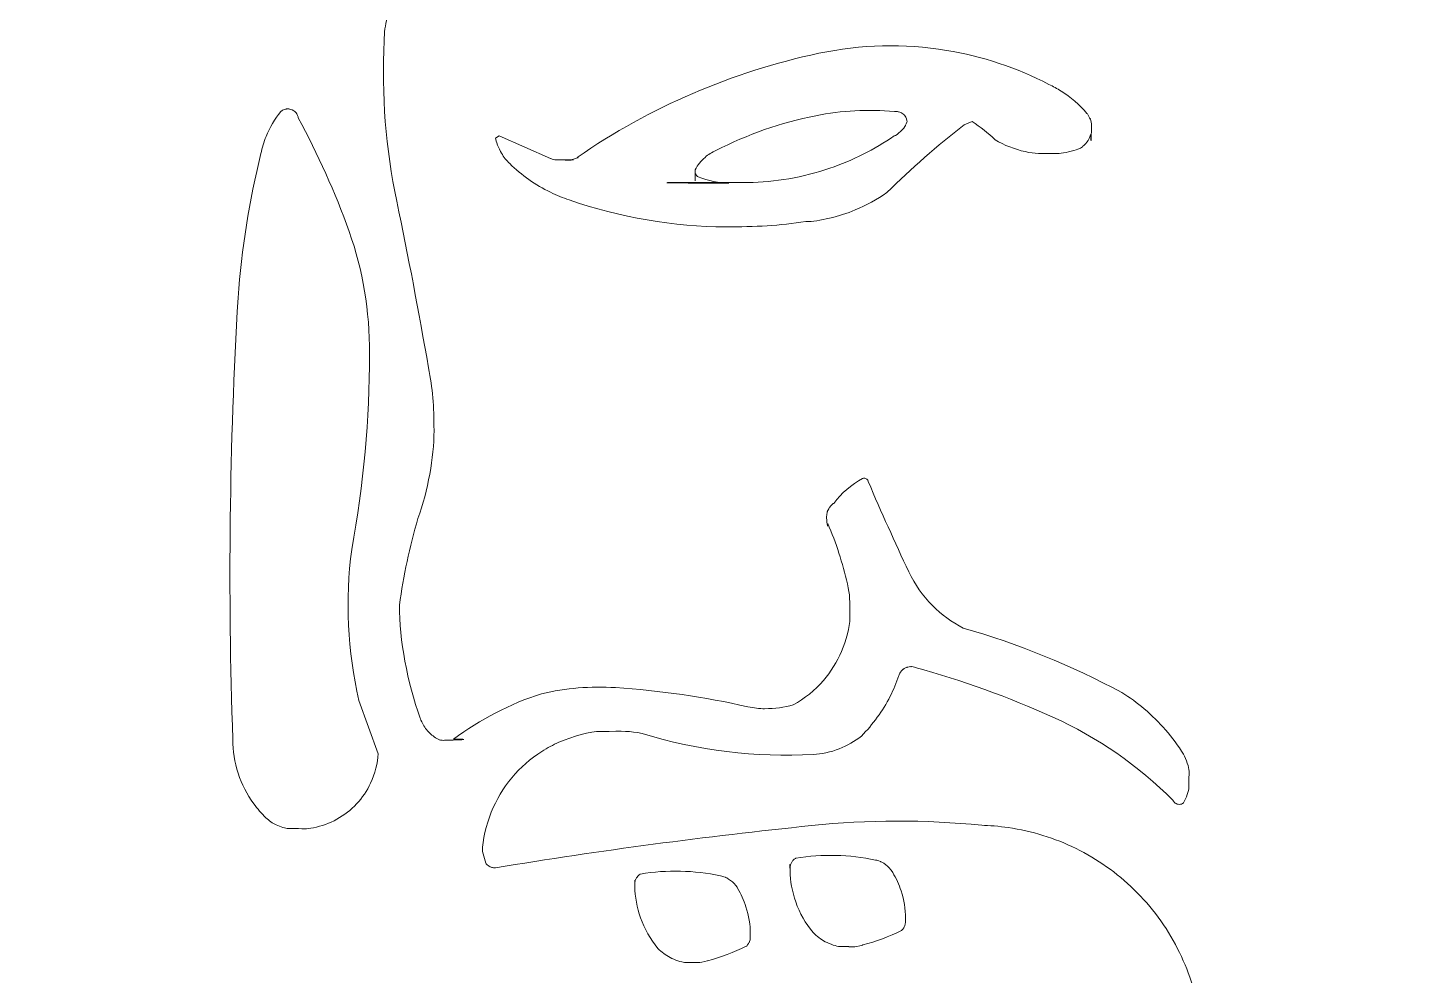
# Model space of a CAD drawing. Header units: millimetres. Extents: x -216 to 235, y -247 to 205.
# Drawn here: x 9.53 to 28.03, y -208.29 to -195.68 of the extents above; entities that cross this region are included whole.
import ezdxf

# ---------------------------------------------------------------- set-up
doc = ezdxf.new("R2010")
doc.units = ezdxf.units.MM
doc.header["$MEASUREMENT"] = 0
doc.layers.add('Camada 1', color=7, linetype='Continuous')

msp = doc.modelspace()

# ---------------------------------------------------------------- linework, layer by layer
at = {"layer": 'Camada 1', "color": 240, "lineweight": 18}
for points, knots in [([(40.386, -243.7514), (52.549, -242.0562), (64.5321, -239.369), (76.2543, -235.708), (76.2543, -235.708), (98.8911, -228.6351), (120.1427, -218.1082), (139.486, -204.3864), (139.486, -204.3864), (164.4969, -186.644), (185.4274, -164.233), (201.4217, -138.0695), (201.4217, -138.0695), (213.7717, -117.7741), (222.7947, -95.7966), (228.2686, -72.6782), (228.2686, -72.6782), (232.7664, -53.682), (234.7784, -34.2646), (234.2711, -14.7498), (234.2711, -14.7498), (233.6078, 8.9614), (229.2434, 32.277), (221.2854, 54.6227), (221.2854, 54.6227), (213.3274, 76.9685), (201.9717, 97.7943), (187.498, 116.5872), (187.498, 116.5872), (182.1139, 123.578), (176.3293, 130.2413), (170.1642, 136.5541), (170.1642, 136.5541), (153.5928, 153.4769), (134.5781, 167.599), (113.5883, 178.5727), (113.5883, 178.5727), (92.5985, 189.5464), (70.1505, 197.1015), (46.7969, 201.0519), (46.7969, 201.0519), (39.0919, 202.3552), (31.3295, 203.2562), (23.5308, 203.7524), (23.5308, 203.7524), (0.054, 205.2792), (-23.3725, 203.1146), (-46.1721, 197.3119), (-46.1721, 197.3119), (-57.2082, 194.503), (-67.9982, 190.8615), (-78.4793, 186.4083), (-78.4793, 186.4083), (-100.2525, 177.1917), (-120.3159, 164.6826), (-138.1754, 149.1888), (-138.1754, 149.1888), (-156.0349, 133.6951), (-171.2507, 115.5983), (-183.4483, 95.344), (-183.4483, 95.344), (-190.4371, 83.7389), (-196.3515, 71.5511), (-201.1434, 58.8799), (-201.1434, 58.8799), (-210.746, 33.3304), (-215.639, 6.4782), (-215.6655, -20.8162), (-215.6655, -20.8162), (-215.6885, -44.4186), (-212.0189, -67.7341), (-204.7472, -90.1884), (-204.7472, -90.1884), (-197.4754, -112.6427), (-186.7806, -133.683), (-172.926, -152.7913), (-172.926, -152.7913), (-167.4686, -160.3181), (-161.5547, -167.4917), (-155.2071, -174.2846)], [0, 0, 0, 0, 0.047619, 0.047619, 0.047619, 0.047619, 0.0952381, 0.0952381, 0.0952381, 0.0952381, 0.1428571, 0.1428571, 0.1428571, 0.1428571, 0.1904762, 0.1904762, 0.1904762, 0.1904762, 0.2380952, 0.2380952, 0.2380952, 0.2380952, 0.2857143, 0.2857143, 0.2857143, 0.2857143, 0.3333333, 0.3333333, 0.3333333, 0.3333333, 0.3809524, 0.3809524, 0.3809524, 0.3809524, 0.4285714, 0.4285714, 0.4285714, 0.4285714, 0.4761905, 0.4761905, 0.4761905, 0.4761905, 0.5238095, 0.5238095, 0.5238095, 0.5238095, 0.5714286, 0.5714286, 0.5714286, 0.5714286, 0.6190476, 0.6190476, 0.6190476, 0.6190476, 0.6666667, 0.6666667, 0.6666667, 0.6666667, 0.7142857, 0.7142857, 0.7142857, 0.7142857, 0.7619048, 0.7619048, 0.7619048, 0.7619048, 0.8095238, 0.8095238, 0.8095238, 0.8095238, 0.8571429, 0.8571429, 0.8571429, 0.8571429, 0.9047619, 0.9047619, 0.9047619, 0.9047619, 1, 1, 1, 1]), ([(-155.2071, -174.2846), (-139.1547, -191.548), (-120.5992, -206.0878), (-99.9977, -217.5459), (-99.9977, -217.5459), (-78.071, -229.7409), (-54.4214, -238.1194), (-29.7077, -242.4479), (-29.7077, -242.4479), (-6.5083, -246.5659), (17.0495, -247.004), (40.386, -243.7514)], [0, 0, 0, 0, 0.25, 0.25, 0.25, 0.25, 0.5, 0.5, 0.5, 0.5, 1, 1, 1, 1])]:
    msp.add_open_spline(points, degree=3, knots=knots, dxfattribs=at)
at = {"layer": 'Camada 1', "color": 250, "lineweight": 18}
for points, knots in [([(169.4556, 135.5004), (152.9965, 152.348), (134.1044, 166.4135), (113.2447, 177.3504), (113.2447, 177.3504), (92.385, 188.2873), (70.0712, 195.8264), (46.8527, 199.782), (46.8527, 199.782), (39.1901, 201.0875), (31.4701, 201.9926), (23.7134, 202.4951), (23.7134, 202.4951), (0.3708, 204.0413), (-22.9262, 201.9169), (-45.6041, 196.1741), (-45.6041, 196.1741), (-56.5864, 193.3931), (-67.3248, 189.7829), (-77.7567, 185.3645), (-77.7567, 185.3645), (-99.4202, 176.2238), (-119.3871, 163.8067), (-137.1658, 148.419), (-137.1658, 148.419), (-154.9444, 133.0313), (-170.097, 115.0518), (-182.2504, 94.9233), (-182.2504, 94.9233), (-189.2131, 83.3915), (-195.1084, 71.2792), (-199.8881, 58.6848), (-199.8881, 58.6848), (-209.4979, 33.2044), (-214.3954, 6.4161), (-214.4225, -20.8161), (-214.4225, -20.8161), (-214.4225, -44.3152), (-210.6959, -67.68), (-203.3914, -90.0987), (-203.3914, -90.0987), (-196.087, -112.5174), (-185.3655, -133.5174), (-171.4908, -152.5816), (-171.4908, -152.5816), (-166.2338, -159.8049), (-160.555, -166.7015), (-154.4747, -173.2469), (-154.4747, -173.2469), (-138.5335, -190.4321), (-120.1002, -204.912), (-99.6287, -216.33), (-99.6287, -216.33), (-77.9909, -228.3986), (-54.6567, -236.727), (-30.2673, -241.0865), (-30.2673, -241.0865), (-7.2069, -245.2627), (16.2229, -245.78), (39.4452, -242.6257)], [0, 0, 0, 0, 0.0625, 0.0625, 0.0625, 0.0625, 0.125, 0.125, 0.125, 0.125, 0.1875, 0.1875, 0.1875, 0.1875, 0.25, 0.25, 0.25, 0.25, 0.3125, 0.3125, 0.3125, 0.3125, 0.375, 0.375, 0.375, 0.375, 0.4375, 0.4375, 0.4375, 0.4375, 0.5, 0.5, 0.5, 0.5, 0.5625, 0.5625, 0.5625, 0.5625, 0.625, 0.625, 0.625, 0.625, 0.6875, 0.6875, 0.6875, 0.6875, 0.75, 0.75, 0.75, 0.75, 0.8125, 0.8125, 0.8125, 0.8125, 0.875, 0.875, 0.875, 0.875, 1, 1, 1, 1]), ([(20.3643, -203.9772), (20.3044, -204.1186), (20.2232, -204.2489), (20.1225, -204.3649), (20.1225, -204.3649), (20.0086, -204.4962), (19.8733, -204.6053), (19.7209, -204.6887), (19.7209, -204.6887), (19.5966, -204.726), (19.4816, -204.7405), (19.3382, -204.7405), (19.3382, -204.7405), (19.2745, -204.7405), (19.1901, -204.7304), (19.1173, -204.7154), (19.1173, -204.7154), (18.5365, -204.5834), (17.947, -204.498), (17.3526, -204.4596), (17.3526, -204.4596), (17.0219, -204.4383), (16.6916, -204.4655), (16.3688, -204.5408), (16.3688, -204.5408), (15.9465, -204.6769), (15.5524, -204.8806), (15.1972, -205.1464), (15.1972, -205.1464), (15.5538, -205.1464), (15.1182, -205.1614), (15.0601, -205.1614), (15.0601, -205.1614), (15.0491, -205.1614), (14.9897, -205.1559), (15.0091, -205.1559), (15.0091, -205.1559), (14.9607, -205.1321), (14.9166, -205.101), (14.8779, -205.0634), (14.8779, -205.0634), (14.8392, -205.0258), (14.8069, -204.9827), (14.7817, -204.935), (14.7817, -204.935), (14.7702, -204.913), (14.7519, -204.8731), (14.7519, -204.8669), (14.7519, -204.8669), (14.58, -204.3817), (14.4758, -203.8328), (14.4758, -203.3606), (14.4758, -203.3606), (14.5284, -202.9711), (14.611, -202.5868), (14.7232, -202.2102), (14.7232, -202.2102), (14.8556, -201.832), (14.9364, -201.4032), (14.9364, -201.0371), (14.9364, -201.0371), (14.9364, -200.7121), (14.9183, -200.4771), (14.8632, -200.2019), (14.8632, -200.2019), (14.7349, -199.4612), (14.5939, -198.7228), (14.4401, -197.9869), (14.4401, -197.9869), (14.2933, -197.2841), (14.2372, -196.5682), (14.2727, -195.8512), (14.2727, -195.8512), (14.2727, -195.7379), (14.285, -195.6441), (14.3152, -195.5445), (14.3152, -195.5445), (14.3454, -195.4449), (14.3908, -195.3513), (14.4503, -195.266), (14.4503, -195.266), (14.5029, -195.1906), (14.5654, -195.1232), (14.6366, -195.0652), (14.6366, -195.0652), (15.0633, -194.8864), (15.4985, -194.7291), (15.9409, -194.5939), (15.9409, -194.5939), (17.7141, -193.9933), (19.546, -193.6071), (21.4107, -193.4407), (21.4107, -193.4407), (21.7282, -193.4123), (22.0462, -193.434), (22.3569, -193.5052), (22.3569, -193.5052), (22.5069, -193.5395), (22.6539, -193.5852), (22.797, -193.6419), (22.797, -193.6419), (23.2176, -193.8596), (23.6571, -194.0358), (24.1115, -194.169), (24.1115, -194.169), (24.3703, -194.169), (24.6823, -194.2504), (24.9432, -194.3767)], [0, 0, 0, 0, 0.0357143, 0.0357143, 0.0357143, 0.0357143, 0.0714286, 0.0714286, 0.0714286, 0.0714286, 0.1071429, 0.1071429, 0.1071429, 0.1071429, 0.1428571, 0.1428571, 0.1428571, 0.1428571, 0.1785714, 0.1785714, 0.1785714, 0.1785714, 0.2142857, 0.2142857, 0.2142857, 0.2142857, 0.25, 0.25, 0.25, 0.25, 0.2857143, 0.2857143, 0.2857143, 0.2857143, 0.3214286, 0.3214286, 0.3214286, 0.3214286, 0.3571429, 0.3571429, 0.3571429, 0.3571429, 0.3928571, 0.3928571, 0.3928571, 0.3928571, 0.4285714, 0.4285714, 0.4285714, 0.4285714, 0.4642857, 0.4642857, 0.4642857, 0.4642857, 0.5, 0.5, 0.5, 0.5, 0.5357143, 0.5357143, 0.5357143, 0.5357143, 0.5714286, 0.5714286, 0.5714286, 0.5714286, 0.6071429, 0.6071429, 0.6071429, 0.6071429, 0.6428571, 0.6428571, 0.6428571, 0.6428571, 0.6785714, 0.6785714, 0.6785714, 0.6785714, 0.7142857, 0.7142857, 0.7142857, 0.7142857, 0.75, 0.75, 0.75, 0.75, 0.7857143, 0.7857143, 0.7857143, 0.7857143, 0.8214286, 0.8214286, 0.8214286, 0.8214286, 0.8571429, 0.8571429, 0.8571429, 0.8571429, 0.8928571, 0.8928571, 0.8928571, 0.8928571, 0.9285714, 0.9285714, 0.9285714, 0.9285714, 1, 1, 1, 1]), ([(25.9252, -195.0041), (26.1095, -195.103), (26.3083, -195.1681), (26.5154, -195.1974), (26.5154, -195.1974), (27.0149, -195.1974), (27.3682, -195.1532), (27.7744, -195.0159), (27.7744, -195.0159), (27.4211, -195.0159), (27.891, -194.9923), (27.9677, -194.9923), (27.9677, -194.9923), (28.0248, -194.9923), (28.0974, -195.0071), (28.1589, -195.0295), (28.1589, -195.0295), (28.2203, -195.0519), (28.2776, -195.0837), (28.3291, -195.124), (28.3291, -195.124), (28.3502, -195.1405), (28.3702, -195.1583), (28.389, -195.1774), (28.389, -195.1774), (28.4806, -195.2702), (28.5565, -195.3761), (28.615, -195.4927), (28.615, -195.4927), (28.6436, -195.5497), (28.6677, -195.6088), (28.6872, -195.6695), (28.6872, -195.6695), (29.1099, -197.0042), (29.5193, -198.3431), (29.9152, -199.6861), (29.9152, -199.6861), (30.5808, -201.7792), (31.3144, -203.8494), (32.1152, -205.8946), (32.1152, -205.8946), (32.5469, -206.997), (33.1197, -208.0332), (33.8237, -208.985), (33.8237, -208.985), (33.8237, -209.2014), (33.8204, -208.9347), (33.8204, -209.2373), (33.8204, -209.2373), (33.8204, -209.2648), (33.7954, -209.3474), (33.7745, -209.3999), (33.7745, -209.3999), (33.4823, -210.3543), (33.2132, -211.3156), (32.9676, -212.2831), (32.9676, -212.2831), (32.9676, -212.2875), (32.9519, -212.3163), (32.9519, -212.3105), (32.9519, -212.3105), (32.9519, -212.3136), (32.9285, -212.3353), (32.9285, -212.3317), (32.9285, -212.3317), (32.9285, -212.3343), (32.8997, -212.3474), (32.8997, -212.3446), (32.8997, -212.3446), (32.8997, -212.3455), (32.8811, -212.3488), (32.8811, -212.3479), (32.8811, -212.3479), (32.587, -212.3867), (32.2866, -212.4068), (31.9943, -212.4068), (31.9943, -212.4068), (31.7557, -212.4068), (31.4125, -212.4859), (31.138, -212.5926), (31.138, -212.5926), (30.7924, -212.7271), (30.4799, -212.9266), (30.2126, -213.1834), (30.2126, -213.1834), (29.9844, -213.0028), (29.7415, -212.8427), (29.4856, -212.7041), (29.4856, -212.7041), (29.3431, -212.6267), (29.1903, -212.5725), (29.0309, -212.5429), (29.0309, -212.5429), (28.8714, -212.5133), (28.7093, -212.509), (28.5485, -212.5301), (28.5485, -212.5301), (28.4872, -212.5382), (28.4264, -212.5499), (28.3665, -212.5653), (28.3665, -212.5653), (27.6165, -212.7575), (26.89, -213.025), (26.1943, -213.365), (26.1943, -213.365), (26.1041, -213.2717), (26.0004, -213.1937), (25.8857, -213.133), (25.8857, -213.133), (25.771, -213.0722), (25.6483, -213.0301), (25.5205, -213.0078), (25.5205, -213.0078), (25.475, -212.9998), (25.4099, -212.9916), (25.3831, -212.9916), (25.3831, -212.9916), (25.0269, -212.9916), (24.8593, -213), (24.6048, -213.0654), (24.6048, -213.0654), (24.5234, -213.0863), (24.4433, -213.1113), (24.3645, -213.1403), (24.3645, -213.1403), (23.5952, -213.4232), (22.8715, -213.8078), (22.2066, -214.2871), (22.2066, -214.2871), (21.9178, -214.1541), (21.6118, -214.068), (21.2961, -214.0307), (21.2961, -214.0307), (20.9803, -213.9935), (20.6626, -214.0061), (20.3508, -214.0682), (20.3508, -214.0682), (20.153, -214.1076), (19.96, -214.1666), (19.7739, -214.2445), (19.7739, -214.2445), (19.2116, -214.4851), (18.6841, -214.7945), (18.1997, -215.1678), (18.1997, -215.1678), (17.4899, -215.7148), (16.8142, -216.3035), (16.1751, -216.9316), (16.1751, -216.9316), (16.1049, -216.9904), (16.0264, -217.0375), (15.9416, -217.0718), (15.9416, -217.0718), (15.8703, -217.1005), (15.7681, -217.1287), (15.7197, -217.1287), (15.7197, -217.1287), (15.6527, -217.1287), (15.7661, -217.1263), (15.63, -217.1263), (15.63, -217.1263), (15.6127, -217.1263), (15.5182, -217.0963), (15.5454, -217.0963), (15.5454, -217.0963), (15.5349, -217.0963), (15.4742, -217.05), (15.4742, -217.0416), (15.4742, -217.0416), (15.4742, -217.0557), (15.4234, -216.9788), (15.4234, -216.9677), (15.4234, -216.9677), (15.4234, -216.9799), (15.4029, -216.9177), (15.4029, -216.9087), (15.4029, -216.9087), (15.3743, -216.7923), (15.3732, -216.7269), (15.3732, -216.5531), (15.3732, -216.5531), (15.3732, -216.5184), (15.3859, -216.4393), (15.3987, -216.3835), (15.3987, -216.3835), (15.5889, -215.6911), (15.6892, -214.9656), (15.6892, -214.2616), (15.6892, -214.2616), (15.6892, -214.1368), (15.6709, -214.0176), (15.6335, -213.9007), (15.6335, -213.9007), (15.5957, -213.7831), (15.54, -213.6728), (15.4675, -213.5727)], [0, 0, 0, 0, 0.02, 0.02, 0.02, 0.02, 0.04, 0.04, 0.04, 0.04, 0.06, 0.06, 0.06, 0.06, 0.08, 0.08, 0.08, 0.08, 0.1, 0.1, 0.1, 0.1, 0.12, 0.12, 0.12, 0.12, 0.14, 0.14, 0.14, 0.14, 0.16, 0.16, 0.16, 0.16, 0.18, 0.18, 0.18, 0.18, 0.2, 0.2, 0.2, 0.2, 0.22, 0.22, 0.22, 0.22, 0.24, 0.24, 0.24, 0.24, 0.26, 0.26, 0.26, 0.26, 0.28, 0.28, 0.28, 0.28, 0.3, 0.3, 0.3, 0.3, 0.32, 0.32, 0.32, 0.32, 0.34, 0.34, 0.34, 0.34, 0.36, 0.36, 0.36, 0.36, 0.38, 0.38, 0.38, 0.38, 0.4, 0.4, 0.4, 0.4, 0.42, 0.42, 0.42, 0.42, 0.44, 0.44, 0.44, 0.44, 0.46, 0.46, 0.46, 0.46, 0.48, 0.48, 0.48, 0.48, 0.5, 0.5, 0.5, 0.5, 0.52, 0.52, 0.52, 0.52, 0.54, 0.54, 0.54, 0.54, 0.56, 0.56, 0.56, 0.56, 0.58, 0.58, 0.58, 0.58, 0.6, 0.6, 0.6, 0.6, 0.62, 0.62, 0.62, 0.62, 0.64, 0.64, 0.64, 0.64, 0.66, 0.66, 0.66, 0.66, 0.68, 0.68, 0.68, 0.68, 0.7, 0.7, 0.7, 0.7, 0.72, 0.72, 0.72, 0.72, 0.74, 0.74, 0.74, 0.74, 0.76, 0.76, 0.76, 0.76, 0.78, 0.78, 0.78, 0.78, 0.8, 0.8, 0.8, 0.8, 0.82, 0.82, 0.82, 0.82, 0.84, 0.84, 0.84, 0.84, 0.86, 0.86, 0.86, 0.86, 0.88, 0.88, 0.88, 0.88, 0.9, 0.9, 0.9, 0.9, 0.92, 0.92, 0.92, 0.92, 0.94, 0.94, 0.94, 0.94, 0.96, 0.96, 0.96, 0.96, 1, 1, 1, 1]), ([(23.241, -197.3503), (23.2905, -197.3503), (23.4081, -197.3259), (23.4893, -197.3023), (23.4893, -197.3023), (23.5031, -197.3023), (23.5932, -197.2537), (23.575, -197.2537), (23.575, -197.2537), (23.5848, -197.2537), (23.6415, -197.1915), (23.6415, -197.181), (23.6415, -197.181), (23.6415, -197.2037), (23.6822, -197.1072), (23.6822, -197.0912), (23.6822, -197.0912), (23.6822, -197.3229), (23.6932, -197.0342), (23.6932, -196.9933), (23.6932, -196.9933), (23.6932, -196.9654), (23.6734, -196.8342), (23.6734, -196.8968), (23.6734, -196.8968), (23.6734, -196.8853), (23.6308, -196.804), (23.6308, -196.819), (23.6308, -196.819), (23.5327, -196.7012), (23.4173, -196.6003), (23.2876, -196.5186), (23.2876, -196.5186), (23.2352, -196.4857), (23.1809, -196.4561), (23.1248, -196.4301), (23.1248, -196.4301), (22.696, -196.2083), (22.2377, -196.0563), (21.7614, -195.9778), (21.7614, -195.9778), (21.1955, -195.8846), (20.6221, -195.8978), (20.0612, -196.017), (20.0612, -196.017), (18.9039, -196.2629), (17.8171, -196.7306), (16.843, -197.402), (16.843, -197.402), (16.9095, -197.402), (16.732, -197.441), (16.6959, -197.441), (16.6959, -197.441), (16.6063, -197.441), (17.0536, -197.4327), (16.544, -197.4327), (16.544, -197.4327), (16.5378, -197.4327), (16.4785, -197.4164), (16.4862, -197.4164)], [0, 0, 0, 0, 0.0625, 0.0625, 0.0625, 0.0625, 0.125, 0.125, 0.125, 0.125, 0.1875, 0.1875, 0.1875, 0.1875, 0.25, 0.25, 0.25, 0.25, 0.3125, 0.3125, 0.3125, 0.3125, 0.375, 0.375, 0.375, 0.375, 0.4375, 0.4375, 0.4375, 0.4375, 0.5, 0.5, 0.5, 0.5, 0.5625, 0.5625, 0.5625, 0.5625, 0.625, 0.625, 0.625, 0.625, 0.6875, 0.6875, 0.6875, 0.6875, 0.75, 0.75, 0.75, 0.75, 0.8125, 0.8125, 0.8125, 0.8125, 0.875, 0.875, 0.875, 0.875, 1, 1, 1, 1]), ([(13.9368, -204.6326), (13.7846, -203.9708), (13.752, -203.2927), (13.8401, -202.6194), (13.8401, -202.6194), (13.9968, -201.7614), (14.0782, -200.88), (14.0782, -200.0207), (14.0782, -200.0207), (14.0782, -199.437), (13.9931, -198.9134), (13.8055, -198.3884), (13.8055, -198.3884), (13.619, -197.8665), (13.3925, -197.3607), (13.1275, -196.8739), (13.1275, -196.8739), (13.1275, -196.8651), (13.1137, -196.8182), (13.1137, -196.8324), (13.1137, -196.8324), (13.1137, -196.8272), (13.0877, -196.7908), (13.0877, -196.7973), (13.0877, -196.7973), (13.0877, -196.7932), (13.0521, -196.7674), (13.0521, -196.7718), (13.0521, -196.7718), (13.0521, -196.7683), (13.0104, -196.755), (13.0104, -196.7587), (13.0104, -196.7587), (13.0104, -196.7553), (12.9666, -196.7556), (12.9666, -196.7591), (12.9666, -196.7591), (12.9666, -196.7553), (12.9252, -196.7694), (12.9252, -196.7729), (12.9252, -196.7729), (12.9252, -196.7704), (12.8976, -196.7894), (12.8976, -196.7917), (12.8976, -196.7917), (12.8145, -196.891), (12.7479, -197.0021), (12.6995, -197.1222), (12.6995, -197.1222), (12.6697, -197.1963), (12.6472, -197.273), (12.6322, -197.3515), (12.6322, -197.3515), (12.4759, -197.9818), (12.3736, -198.6231), (12.3262, -199.2708), (12.3262, -199.2708), (12.2121, -201.2288), (12.1891, -203.1898), (12.257, -205.1499), (12.257, -205.1499), (12.257, -205.3027), (12.2811, -205.4542), (12.3285, -205.5998), (12.3285, -205.5998), (12.3758, -205.7454), (12.4454, -205.8818), (12.5355, -206.0057), (12.5355, -206.0057), (12.5845, -206.0731), (12.6391, -206.1361), (12.6989, -206.1942), (12.6989, -206.1942), (12.7393, -206.2325), (12.7852, -206.264), (12.8355, -206.288), (12.8355, -206.288), (12.8868, -206.3125), (12.9599, -206.3355), (12.9979, -206.3355)], [0, 0, 0, 0, 0.047619, 0.047619, 0.047619, 0.047619, 0.0952381, 0.0952381, 0.0952381, 0.0952381, 0.1428571, 0.1428571, 0.1428571, 0.1428571, 0.1904762, 0.1904762, 0.1904762, 0.1904762, 0.2380952, 0.2380952, 0.2380952, 0.2380952, 0.2857143, 0.2857143, 0.2857143, 0.2857143, 0.3333333, 0.3333333, 0.3333333, 0.3333333, 0.3809524, 0.3809524, 0.3809524, 0.3809524, 0.4285714, 0.4285714, 0.4285714, 0.4285714, 0.4761905, 0.4761905, 0.4761905, 0.4761905, 0.5238095, 0.5238095, 0.5238095, 0.5238095, 0.5714286, 0.5714286, 0.5714286, 0.5714286, 0.6190476, 0.6190476, 0.6190476, 0.6190476, 0.6666667, 0.6666667, 0.6666667, 0.6666667, 0.7142857, 0.7142857, 0.7142857, 0.7142857, 0.7619048, 0.7619048, 0.7619048, 0.7619048, 0.8095238, 0.8095238, 0.8095238, 0.8095238, 0.8571429, 0.8571429, 0.8571429, 0.8571429, 0.9047619, 0.9047619, 0.9047619, 0.9047619, 1, 1, 1, 1]), ([(18.4549, -197.661), (18.5824, -197.7106), (18.7421, -197.7477), (18.8527, -197.7477), (18.8527, -197.7477), (18.9951, -197.7477), (16.7709, -197.7354), (19.1207, -197.7354), (19.1207, -197.7354), (19.4701, -197.7354), (19.8562, -197.6668), (20.2069, -197.5471), (20.2069, -197.5471), (20.5121, -197.4431), (20.8002, -197.2983), (21.0659, -197.1157), (21.0659, -197.1157), (21.0787, -197.1157), (21.1257, -197.0811), (21.1508, -197.0573), (21.1508, -197.0573), (21.1759, -197.0334), (21.2134, -196.9876), (21.2134, -196.9755), (21.2134, -196.9755), (21.2134, -196.9825), (21.2362, -196.9286), (21.2362, -196.9229), (21.2362, -196.9229), (21.2362, -196.9125), (21.2234, -196.8598), (21.2234, -196.8782), (21.2234, -196.8782), (21.2234, -196.8723), (21.1974, -196.8321), (21.1974, -196.8395), (21.1974, -196.8395), (21.1974, -196.8352), (21.1607, -196.8059), (21.1607, -196.8109), (21.1607, -196.8109), (21.1607, -196.807), (21.117, -196.7909), (21.117, -196.7949), (21.117, -196.7949), (21.117, -196.791), (21.0691, -196.7895), (21.0691, -196.7934), (21.0691, -196.7934), (20.7181, -196.7602), (20.3659, -196.7782), (20.0201, -196.8468), (20.0201, -196.8468), (19.5566, -196.9388), (19.1106, -197.0948), (18.6909, -197.3118)], [0, 0, 0, 0, 0.0666667, 0.0666667, 0.0666667, 0.0666667, 0.1333333, 0.1333333, 0.1333333, 0.1333333, 0.2, 0.2, 0.2, 0.2, 0.2666667, 0.2666667, 0.2666667, 0.2666667, 0.3333333, 0.3333333, 0.3333333, 0.3333333, 0.4, 0.4, 0.4, 0.4, 0.4666667, 0.4666667, 0.4666667, 0.4666667, 0.5333333, 0.5333333, 0.5333333, 0.5333333, 0.6, 0.6, 0.6, 0.6, 0.6666667, 0.6666667, 0.6666667, 0.6666667, 0.7333333, 0.7333333, 0.7333333, 0.7333333, 0.8, 0.8, 0.8, 0.8, 0.8666667, 0.8666667, 0.8666667, 0.8666667, 1, 1, 1, 1]), ([(15.7561, -197.1468), (15.7561, -197.185), (15.7987, -197.2843), (15.8355, -197.3464), (15.8355, -197.3464), (15.8658, -197.3973), (15.9023, -197.4439), (15.9445, -197.4855), (15.9445, -197.4855), (16.1049, -197.6406), (16.2875, -197.7686), (16.4879, -197.8665), (16.4879, -197.8665), (16.5682, -197.9057), (16.6508, -197.9398), (16.7353, -197.9686), (16.7353, -197.9686), (17.4066, -198.1971), (18.1442, -198.3278), (18.8143, -198.3278), (18.8143, -198.3278), (19.2216, -198.3278), (19.5334, -198.3091), (19.8896, -198.2567), (19.8896, -198.2567), (20.0626, -198.2567), (20.3354, -198.1879), (20.5448, -198.1022), (20.5448, -198.1022), (20.6941, -198.041), (20.8357, -197.9634), (20.9677, -197.8706), (20.9677, -197.8706), (21.2927, -197.5497), (21.6362, -197.2485), (21.9968, -196.9681)], [0, 0, 0, 0, 0.1, 0.1, 0.1, 0.1, 0.2, 0.2, 0.2, 0.2, 0.3, 0.3, 0.3, 0.3, 0.4, 0.4, 0.4, 0.4, 0.5, 0.5, 0.5, 0.5, 0.6, 0.6, 0.6, 0.6, 0.7, 0.7, 0.7, 0.7, 0.8, 0.8, 0.8, 0.8, 1, 1, 1, 1]), ([(22.1037, -196.9253), (22.2129, -196.9962), (22.3146, -197.0775), (22.4079, -197.1683), (22.4079, -197.1683), (22.5331, -197.2415), (22.6683, -197.2943), (22.81, -197.3253), (22.81, -197.3253), (22.9518, -197.3562), (22.9923, -197.3503), (23.241, -197.3503)], [0, 0, 0, 0, 0.25, 0.25, 0.25, 0.25, 0.5, 0.5, 0.5, 0.5, 1, 1, 1, 1]), ([(16.4862, -197.4164), (16.4862, -197.4164), (15.8027, -197.1169), (15.8027, -197.1169), (15.8027, -197.1169), (15.8027, -197.1169), (15.7561, -197.1468), (15.7561, -197.1468)], [0, 0, 0, 0, 0.3333333, 0.3333333, 0.3333333, 0.3333333, 1, 1, 1, 1]), ([(18.6909, -197.3118), (18.6378, -197.3339), (18.5889, -197.364), (18.5453, -197.4014), (18.5453, -197.4014), (18.4912, -197.4478), (18.4472, -197.5037), (18.4147, -197.5671), (18.4147, -197.5671), (18.4147, -197.8929), (18.4127, -197.5799), (18.4127, -197.594), (18.4127, -197.594), (18.4127, -197.6007), (18.4192, -197.6332), (18.4192, -197.6202), (18.4192, -197.6202), (18.4192, -197.6237), (18.4334, -197.6477), (18.4334, -197.6431), (18.4334, -197.6431), (18.4334, -197.6458), (18.4549, -197.6642), (18.4549, -197.661)], [0, 0, 0, 0, 0.1428571, 0.1428571, 0.1428571, 0.1428571, 0.2857143, 0.2857143, 0.2857143, 0.2857143, 0.4285714, 0.4285714, 0.4285714, 0.4285714, 0.5714286, 0.5714286, 0.5714286, 0.5714286, 0.7142857, 0.7142857, 0.7142857, 0.7142857, 1, 1, 1, 1]), ([(29.4039, -214.7722), (29.1879, -214.9493), (28.998, -215.1541), (28.8378, -215.3829), (28.8378, -215.3829), (28.1906, -216.3259), (27.6258, -217.3205), (27.1476, -218.3595), (27.1476, -218.3595), (27.0385, -218.5965), (26.9693, -218.848), (26.9418, -219.1074), (26.9418, -219.1074), (26.9418, -199.1804), (26.9326, -219.1654), (26.9326, -219.2238), (26.9326, -219.2238), (26.9326, -219.2536), (26.9599, -219.3962), (26.9599, -219.3374), (26.9599, -219.3374), (26.9599, -219.3531), (26.9954, -219.4072), (27.0209, -219.4371), (27.0209, -219.4371), (27.0466, -219.4673), (27.0975, -219.5136), (27.1107, -219.5136), (27.1107, -219.5136), (27.4939, -219.7188), (27.9044, -219.8614), (28.3322, -219.938), (28.3322, -219.938), (28.5381, -219.9749), (28.7845, -220.0015), (28.9554, -220.0015), (28.9554, -220.0015), (29.08, -220.0015), (29.2424, -219.9675), (29.3784, -219.9173), (29.3784, -219.9173), (29.5144, -219.8671), (29.6409, -219.7963), (29.7547, -219.7066), (29.7547, -219.7066), (29.8685, -219.6168), (29.9669, -219.5103), (30.0475, -219.3898), (30.0475, -219.3898), (30.078, -219.344), (30.1059, -219.2964), (30.1308, -219.2473)], [0, 0, 0, 0, 0.0714286, 0.0714286, 0.0714286, 0.0714286, 0.1428571, 0.1428571, 0.1428571, 0.1428571, 0.2142857, 0.2142857, 0.2142857, 0.2142857, 0.2857143, 0.2857143, 0.2857143, 0.2857143, 0.3571429, 0.3571429, 0.3571429, 0.3571429, 0.4285714, 0.4285714, 0.4285714, 0.4285714, 0.5, 0.5, 0.5, 0.5, 0.5714286, 0.5714286, 0.5714286, 0.5714286, 0.6428571, 0.6428571, 0.6428571, 0.6428571, 0.7142857, 0.7142857, 0.7142857, 0.7142857, 0.7857143, 0.7857143, 0.7857143, 0.7857143, 0.8571429, 0.8571429, 0.8571429, 0.8571429, 1, 1, 1, 1]), ([(21.344, -204.1901), (21.9712, -204.3635), (22.5833, -204.5845), (23.1766, -204.8517), (23.1766, -204.8517), (23.7755, -205.1215), (24.3153, -205.4957), (24.7779, -205.9619), (24.7779, -205.9619), (24.7779, -205.9655), (24.7953, -205.99), (24.7953, -205.9857), (24.7953, -205.9857), (24.7953, -205.9884), (24.8192, -206.0059), (24.8192, -206.0028), (24.8192, -206.0028), (24.8192, -206.0052), (24.8472, -206.0143), (24.8472, -206.0118), (24.8472, -206.0118), (24.8472, -206.0141), (24.8766, -206.014), (24.8766, -206.0117), (24.8766, -206.0117), (24.8766, -206.0142), (24.9046, -206.0048), (24.9046, -206.0024), (24.9046, -206.0024), (24.9046, -206.0034), (24.9191, -205.994), (24.9191, -205.9931), (24.9191, -205.9931), (24.9529, -205.9288), (24.9885, -205.8313), (24.9885, -205.7883), (24.9885, -205.7883), (24.9885, -205.5326), (24.9911, -205.7595), (24.9911, -205.572), (24.9911, -205.572), (24.9911, -205.5198), (24.9545, -205.4168), (24.9168, -205.3462), (24.9168, -205.3462), (24.7753, -205.1183), (24.5997, -204.9153), (24.3946, -204.7422), (24.3946, -204.7422), (24.3007, -204.6629), (24.2014, -204.5907), (24.0971, -204.5258), (24.0971, -204.5258), (23.4245, -204.165), (22.7175, -203.8774), (21.984, -203.6663), (21.984, -203.6663), (21.8325, -203.5886), (21.6951, -203.4881), (21.575, -203.3674), (21.575, -203.3674), (21.4451, -203.2368), (21.3392, -203.0861), (21.2603, -202.9197), (21.2603, -202.9197), (21.072, -202.5229), (20.892, -202.1222), (20.7202, -201.718), (20.7202, -201.718), (20.7202, -201.7148), (20.7124, -201.6958), (20.7124, -201.7003), (20.7124, -201.7003), (20.7124, -201.6982), (20.6994, -201.6835), (20.6994, -201.686), (20.6994, -201.686), (20.6994, -201.6843), (20.6827, -201.6744), (20.6827, -201.6763), (20.6827, -201.6763), (20.6827, -201.6747), (20.6638, -201.6706), (20.6638, -201.6722), (20.6638, -201.6722), (20.6638, -201.6706), (20.6439, -201.6728), (20.6439, -201.6744), (20.6439, -201.6744), (20.4938, -201.7585), (20.3639, -201.8712), (20.2594, -202.0079), (20.2594, -202.0079), (20.2594, -201.9997), (20.2093, -202.0492), (20.2093, -202.0563), (20.2093, -202.0563), (20.2093, -202.0426), (20.1766, -202.1076), (20.1766, -202.1178), (20.1766, -202.1178), (20.1766, -202.0608), (20.1645, -202.1646), (20.1645, -202.1864), (20.1645, -202.1864), (20.1645, -202.2181), (20.1805, -202.3809), (20.1805, -202.2735), (20.1805, -202.2735), (20.2908, -202.5339), (20.3782, -202.8027), (20.442, -203.0782), (20.442, -203.0782), (20.4767, -203.2277), (20.4743, -203.2929), (20.4743, -203.5338), (20.4743, -203.5338), (20.4743, -203.6472), (20.4241, -203.8358), (20.3643, -203.9772)], [0, 0, 0, 0, 0.0322581, 0.0322581, 0.0322581, 0.0322581, 0.0645161, 0.0645161, 0.0645161, 0.0645161, 0.0967742, 0.0967742, 0.0967742, 0.0967742, 0.1290323, 0.1290323, 0.1290323, 0.1290323, 0.1612903, 0.1612903, 0.1612903, 0.1612903, 0.1935484, 0.1935484, 0.1935484, 0.1935484, 0.2258065, 0.2258065, 0.2258065, 0.2258065, 0.2580645, 0.2580645, 0.2580645, 0.2580645, 0.2903226, 0.2903226, 0.2903226, 0.2903226, 0.3225806, 0.3225806, 0.3225806, 0.3225806, 0.3548387, 0.3548387, 0.3548387, 0.3548387, 0.3870968, 0.3870968, 0.3870968, 0.3870968, 0.4193548, 0.4193548, 0.4193548, 0.4193548, 0.4516129, 0.4516129, 0.4516129, 0.4516129, 0.483871, 0.483871, 0.483871, 0.483871, 0.516129, 0.516129, 0.516129, 0.516129, 0.5483871, 0.5483871, 0.5483871, 0.5483871, 0.5806452, 0.5806452, 0.5806452, 0.5806452, 0.6129032, 0.6129032, 0.6129032, 0.6129032, 0.6451613, 0.6451613, 0.6451613, 0.6451613, 0.6774194, 0.6774194, 0.6774194, 0.6774194, 0.7096774, 0.7096774, 0.7096774, 0.7096774, 0.7419355, 0.7419355, 0.7419355, 0.7419355, 0.7741935, 0.7741935, 0.7741935, 0.7741935, 0.8064516, 0.8064516, 0.8064516, 0.8064516, 0.8387097, 0.8387097, 0.8387097, 0.8387097, 0.8709677, 0.8709677, 0.8709677, 0.8709677, 0.9032258, 0.9032258, 0.9032258, 0.9032258, 0.9354839, 0.9354839, 0.9354839, 0.9354839, 1, 1, 1, 1]), ([(15.5814, -206.6393), (15.5814, -206.4981), (15.6327, -206.2853), (15.6992, -206.1187), (15.6992, -206.1187), (15.7657, -205.9521), (15.8574, -205.7979), (15.9721, -205.66), (15.9721, -205.66), (16.0868, -205.5221), (16.2217, -205.4038), (16.3734, -205.3081), (16.3734, -205.3081), (16.4461, -205.2622), (16.5219, -205.222), (16.6006, -205.1876), (16.6006, -205.1876), (16.7782, -205.11), (17.0205, -205.0422), (17.1587, -205.0422), (17.1587, -205.0422), (17.4842, -205.0422), (17.5275, -205.0338), (17.7088, -205.0709), (17.7088, -205.0709), (18.4489, -205.2982), (19.2175, -205.3916), (19.9905, -205.3482), (19.9905, -205.3482), (20.0862, -205.3482), (20.2234, -205.3166), (20.3333, -205.274), (20.3333, -205.274), (20.4395, -205.2327), (20.5382, -205.176), (20.6272, -205.1049), (20.6272, -205.1049), (20.7822, -204.9492), (20.9109, -204.7711), (21.0102, -204.5751), (21.0102, -204.5751), (21.0552, -204.4862), (21.0938, -204.3944), (21.1257, -204.3), (21.1257, -204.3), (21.1257, -204.292), (21.151, -204.2409), (21.151, -204.2517), (21.151, -204.2517), (21.151, -204.2462), (21.1899, -204.2072), (21.1899, -204.2137), (21.1899, -204.2137), (21.1899, -204.2091), (21.2387, -204.1846), (21.2387, -204.1896), (21.2387, -204.1896), (21.2387, -204.1853), (21.2926, -204.1773), (21.2926, -204.1817), (21.2926, -204.1817), (21.2926, -204.1777), (21.344, -204.1862), (21.344, -204.1901)], [0, 0, 0, 0, 0.0588235, 0.0588235, 0.0588235, 0.0588235, 0.1176471, 0.1176471, 0.1176471, 0.1176471, 0.1764706, 0.1764706, 0.1764706, 0.1764706, 0.2352941, 0.2352941, 0.2352941, 0.2352941, 0.2941176, 0.2941176, 0.2941176, 0.2941176, 0.3529412, 0.3529412, 0.3529412, 0.3529412, 0.4117647, 0.4117647, 0.4117647, 0.4117647, 0.4705882, 0.4705882, 0.4705882, 0.4705882, 0.5294118, 0.5294118, 0.5294118, 0.5294118, 0.5882353, 0.5882353, 0.5882353, 0.5882353, 0.6470588, 0.6470588, 0.6470588, 0.6470588, 0.7058824, 0.7058824, 0.7058824, 0.7058824, 0.7647059, 0.7647059, 0.7647059, 0.7647059, 0.8235294, 0.8235294, 0.8235294, 0.8235294, 0.8823529, 0.8823529, 0.8823529, 0.8823529, 1, 1, 1, 1]), ([(12.9979, -206.3355), (13.2324, -206.3355), (13.2206, -206.3456), (13.3304, -206.3245), (13.3304, -206.3245), (13.4402, -206.3034), (13.5453, -206.2653), (13.6432, -206.2113), (13.6432, -206.2113), (13.7411, -206.1573), (13.8294, -206.0886), (13.9058, -206.007), (13.9058, -206.007), (13.9822, -205.9254), (14.0449, -205.8328), (14.0923, -205.7315), (14.0923, -205.7315), (14.1498, -205.6089), (14.191, -205.4555), (14.191, -205.3424)], [0, 0, 0, 0, 0.1666667, 0.1666667, 0.1666667, 0.1666667, 0.3333333, 0.3333333, 0.3333333, 0.3333333, 0.5, 0.5, 0.5, 0.5, 0.6666667, 0.6666667, 0.6666667, 0.6666667, 1, 1, 1, 1]), ([(16.0914, -213.3872), (17.5444, -213.3015), (18.9924, -213.1519), (20.4322, -212.9387), (20.4322, -212.9387), (21.5238, -212.8256), (22.5704, -212.4953), (23.5292, -211.9613), (23.5292, -211.9613), (23.8097, -211.8184), (24.0646, -211.6335), (24.2873, -211.411), (24.2873, -211.411), (24.51, -211.1884), (24.6951, -210.9337), (24.8382, -210.6533), (24.8382, -210.6533), (24.9812, -210.3728), (25.0786, -210.0734), (25.128, -209.7624), (25.128, -209.7624), (25.1774, -209.4514), (25.1775, -209.1366), (25.1284, -208.8256), (25.1284, -208.8256), (25.0792, -208.5146), (24.9821, -208.2151), (24.8392, -207.9345), (24.8392, -207.9345), (24.6897, -207.6409), (24.4943, -207.3757), (24.258, -207.146), (24.258, -207.146), (24.0304, -206.9247), (23.7709, -206.7417), (23.486, -206.6016), (23.486, -206.6016), (23.2011, -206.4614), (22.8978, -206.3676), (22.5835, -206.3223), (22.5835, -206.3223), (22.4664, -206.3054), (22.322, -206.2925), (22.2301, -206.2925), (22.2301, -206.2925), (21.4756, -206.2156), (20.7172, -206.217), (19.9629, -206.2967), (19.9629, -206.2967), (18.5545, -206.4402), (17.1512, -206.6276), (15.7545, -206.8588), (15.7545, -206.8588), (15.7545, -206.8628), (15.7062, -206.8563), (15.7062, -206.8525), (15.7062, -206.8525), (15.7062, -206.8569), (15.6622, -206.8356), (15.6622, -206.8315), (15.6622, -206.8315), (15.6622, -206.8374), (15.6265, -206.8024), (15.6265, -206.7973)], [0, 0, 0, 0, 0.0588235, 0.0588235, 0.0588235, 0.0588235, 0.1176471, 0.1176471, 0.1176471, 0.1176471, 0.1764706, 0.1764706, 0.1764706, 0.1764706, 0.2352941, 0.2352941, 0.2352941, 0.2352941, 0.2941176, 0.2941176, 0.2941176, 0.2941176, 0.3529412, 0.3529412, 0.3529412, 0.3529412, 0.4117647, 0.4117647, 0.4117647, 0.4117647, 0.4705882, 0.4705882, 0.4705882, 0.4705882, 0.5294118, 0.5294118, 0.5294118, 0.5294118, 0.5882353, 0.5882353, 0.5882353, 0.5882353, 0.6470588, 0.6470588, 0.6470588, 0.6470588, 0.7058824, 0.7058824, 0.7058824, 0.7058824, 0.7647059, 0.7647059, 0.7647059, 0.7647059, 0.8235294, 0.8235294, 0.8235294, 0.8235294, 0.8823529, 0.8823529, 0.8823529, 0.8823529, 1, 1, 1, 1]), ([(20.1476, -207.8418), (20.208, -207.8733), (20.2993, -207.9065), (20.3398, -207.9065), (20.3398, -207.9065), (20.5741, -207.9065), (20.3638, -207.9086), (20.5425, -207.9086), (20.5425, -207.9086), (20.5587, -207.9086), (20.6685, -207.8847), (20.6454, -207.8847), (20.6454, -207.8847), (20.8238, -207.8389), (20.9964, -207.7747), (21.1614, -207.6928), (21.1614, -207.6928), (21.1614, -207.7018), (21.1964, -207.6518), (21.1964, -207.6446), (21.1964, -207.6446), (21.1964, -207.6647), (21.2147, -207.6001), (21.2147, -207.5878), (21.2147, -207.5878), (21.2147, -207.5271), (21.2149, -207.5849), (21.2149, -207.5304), (21.2149, -207.5304), (21.2149, -207.4066), (21.1955, -207.2842), (21.1572, -207.1664), (21.1572, -207.1664), (21.1293, -207.0804), (21.0917, -206.9982), (21.0449, -206.9209), (21.0449, -206.9209), (21.0449, -206.9085), (21.0039, -206.861), (20.9768, -206.8366), (20.9768, -206.8366), (20.9498, -206.8122), (20.9, -206.7775), (20.886, -206.7775), (20.886, -206.7775), (20.9007, -206.7775), (20.8276, -206.755), (20.8171, -206.755), (20.8171, -206.755), (20.4665, -206.6803), (20.1082, -206.6722), (19.7547, -206.7309), (19.7547, -206.7309), (19.7547, -206.725), (19.7151, -206.76), (19.7151, -206.7651), (19.7151, -206.7651), (19.7151, -206.756), (19.688, -206.8029), (19.688, -206.81), (19.688, -206.81), (19.688, -206.7826), (19.6761, -206.8474), (19.6761, -206.8609), (19.6761, -206.8609), (19.6761, -206.8832), (19.6779, -206.717), (19.6779, -206.9006), (19.6779, -206.9006), (19.6779, -207.0282), (19.7069, -207.1797), (19.7537, -207.3125), (19.7537, -207.3125), (19.8062, -207.4615), (19.8841, -207.5991), (19.9849, -207.7209), (19.9849, -207.7209), (20.0326, -207.7695), (20.0873, -207.8102), (20.1476, -207.8418)], [0, 0, 0, 0, 0.047619, 0.047619, 0.047619, 0.047619, 0.0952381, 0.0952381, 0.0952381, 0.0952381, 0.1428571, 0.1428571, 0.1428571, 0.1428571, 0.1904762, 0.1904762, 0.1904762, 0.1904762, 0.2380952, 0.2380952, 0.2380952, 0.2380952, 0.2857143, 0.2857143, 0.2857143, 0.2857143, 0.3333333, 0.3333333, 0.3333333, 0.3333333, 0.3809524, 0.3809524, 0.3809524, 0.3809524, 0.4285714, 0.4285714, 0.4285714, 0.4285714, 0.4761905, 0.4761905, 0.4761905, 0.4761905, 0.5238095, 0.5238095, 0.5238095, 0.5238095, 0.5714286, 0.5714286, 0.5714286, 0.5714286, 0.6190476, 0.6190476, 0.6190476, 0.6190476, 0.6666667, 0.6666667, 0.6666667, 0.6666667, 0.7142857, 0.7142857, 0.7142857, 0.7142857, 0.7619048, 0.7619048, 0.7619048, 0.7619048, 0.8095238, 0.8095238, 0.8095238, 0.8095238, 0.8571429, 0.8571429, 0.8571429, 0.8571429, 0.9047619, 0.9047619, 0.9047619, 0.9047619, 1, 1, 1, 1]), ([(17.6882, -206.9407), (17.6882, -206.9349), (17.6485, -206.9699), (17.6485, -206.975), (17.6485, -206.975), (17.6485, -206.9658), (17.6215, -207.0127), (17.6215, -207.0198), (17.6215, -207.0198), (17.6215, -206.9924), (17.6096, -207.0572), (17.6096, -207.0708), (17.6096, -207.0708), (17.6096, -207.0931), (17.6114, -206.9269), (17.6114, -207.1104), (17.6114, -207.1104), (17.6114, -207.238), (17.6404, -207.3896), (17.6872, -207.5223), (17.6872, -207.5223), (17.7397, -207.6714), (17.8176, -207.8089), (17.9184, -207.9307), (17.9184, -207.9307), (17.966, -207.9794), (18.0207, -208.02), (18.0811, -208.0516), (18.0811, -208.0516), (18.1415, -208.0832), (18.2327, -208.1163), (18.2732, -208.1163), (18.2732, -208.1163), (18.5076, -208.1163), (18.2973, -208.1184), (18.476, -208.1184), (18.476, -208.1184), (18.4922, -208.1184), (18.602, -208.0945), (18.5789, -208.0945), (18.5789, -208.0945), (18.7573, -208.0487), (18.9299, -207.9845), (19.0949, -207.9027), (19.0949, -207.9027), (19.0949, -207.9116), (19.1299, -207.8616), (19.1299, -207.8544), (19.1299, -207.8544), (19.1299, -207.8746), (19.1482, -207.8099), (19.1482, -207.7977), (19.1482, -207.7977), (19.1482, -207.7369), (19.1484, -207.7947), (19.1484, -207.7402), (19.1484, -207.7402), (19.1484, -207.6164), (19.129, -207.4941), (19.0907, -207.3763), (19.0907, -207.3763), (19.0628, -207.2903), (19.0252, -207.2081), (18.9784, -207.1307), (18.9784, -207.1307), (18.9784, -207.1183), (18.9373, -207.0708), (18.9103, -207.0465), (18.9103, -207.0465), (18.8833, -207.022), (18.8335, -206.9873), (18.8195, -206.9873), (18.8195, -206.9873), (18.8342, -206.9873), (18.7611, -206.9649), (18.7505, -206.9649), (18.7505, -206.9649), (18.4, -206.8901), (18.0417, -206.882), (17.6882, -206.9407)], [0, 0, 0, 0, 0.047619, 0.047619, 0.047619, 0.047619, 0.0952381, 0.0952381, 0.0952381, 0.0952381, 0.1428571, 0.1428571, 0.1428571, 0.1428571, 0.1904762, 0.1904762, 0.1904762, 0.1904762, 0.2380952, 0.2380952, 0.2380952, 0.2380952, 0.2857143, 0.2857143, 0.2857143, 0.2857143, 0.3333333, 0.3333333, 0.3333333, 0.3333333, 0.3809524, 0.3809524, 0.3809524, 0.3809524, 0.4285714, 0.4285714, 0.4285714, 0.4285714, 0.4761905, 0.4761905, 0.4761905, 0.4761905, 0.5238095, 0.5238095, 0.5238095, 0.5238095, 0.5714286, 0.5714286, 0.5714286, 0.5714286, 0.6190476, 0.6190476, 0.6190476, 0.6190476, 0.6666667, 0.6666667, 0.6666667, 0.6666667, 0.7142857, 0.7142857, 0.7142857, 0.7142857, 0.7619048, 0.7619048, 0.7619048, 0.7619048, 0.8095238, 0.8095238, 0.8095238, 0.8095238, 0.8571429, 0.8571429, 0.8571429, 0.8571429, 0.9047619, 0.9047619, 0.9047619, 0.9047619, 1, 1, 1, 1])]:
    msp.add_open_spline(points, degree=3, knots=knots, dxfattribs=at)
for points in [[(21.9968, -196.9681), (21.9968, -196.9681), (22.1037, -196.9253), (22.1037, -196.9253)], [(14.191, -205.3424), (14.191, -205.3424), (13.9368, -204.6326), (13.9368, -204.6326)], [(15.6265, -206.7973), (15.6265, -206.7973), (15.5814, -206.6393), (15.5814, -206.6393)]]:
    msp.add_open_spline(points, degree=3, dxfattribs=at)

doc.saveas('drawing.dxf')
